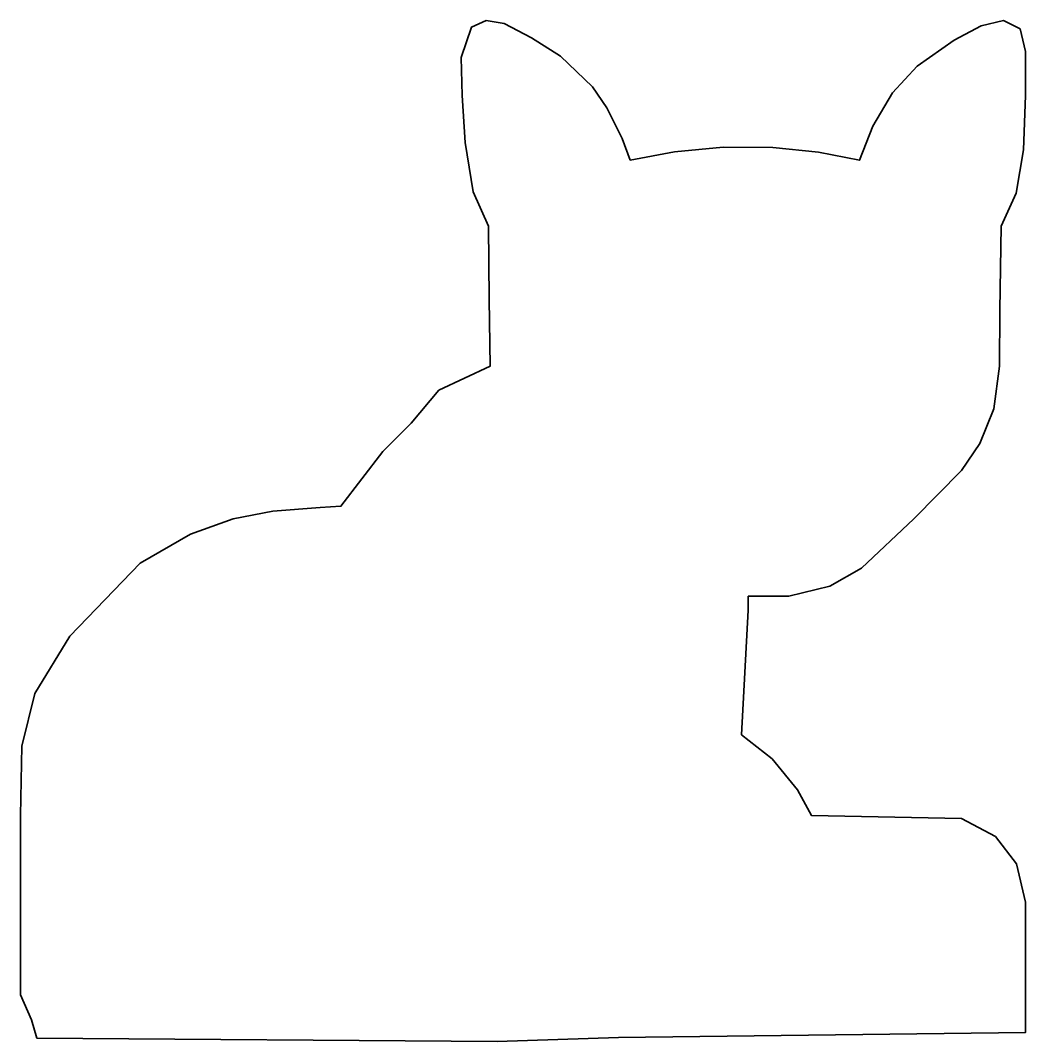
# Model space of a CAD drawing. Header units: inches. Extents: x 1.58 to 3.42, y -3.44 to -1.57.
import ezdxf

# ---------------------------------------------------------------- set-up
doc = ezdxf.new("R2010")
doc.units = ezdxf.units.IN
doc.header["$MEASUREMENT"] = 0
doc.layers.add('Layer 1', color=7, linetype='Continuous')

msp = doc.modelspace()

# ---------------------------------------------------------------- linework, layer by layer
at = {"layer": 'Layer 1', "color": 7, "lineweight": 35}
msp.add_lwpolyline([(2.6926, -1.8271), (2.6779, -1.7872), (2.65, -1.7309), (2.6236, -1.6928), (2.5648, -1.6369), (2.5118, -1.6033), (2.4619, -1.5768), (2.4289, -1.5712), (2.4024, -1.5834), (2.3834, -1.6389), (2.3848, -1.7084), (2.3907, -1.7943), (2.4053, -1.8848), (2.4332, -1.9479), (2.4348, -2.0811), (2.4363, -2.2041), (2.3426, -2.2477), (2.2917, -2.3079), (2.2401, -2.3603), (2.1631, -2.4602), (2.125, -2.4626), (2.0387, -2.469), (1.9663, -2.4832), (1.8879, -2.5112), (1.7957, -2.5646), (1.6669, -2.6977), (1.603, -2.8027), (1.579, -2.899), (1.5767, -3.0259), (1.5767, -3.3542), (1.5967, -3.3998), (1.6069, -3.4335), (2.4491, -3.4398), (2.4491, -3.4398), (2.671, -3.4322), (3.4161, -3.4231), (3.4161, -3.1848), (3.3998, -3.1148), (3.361, -3.0645), (3.2988, -3.0316), (3.0243, -3.0259), (2.999, -2.979), (2.9525, -2.9226), (2.8961, -2.8784), (2.9086, -2.6505), (2.9086, -2.625), (2.9828, -2.625), (3.0578, -2.6065), (3.1161, -2.5734), (3.2115, -2.4832), (3.299, -2.3948), (3.3326, -2.3452), (3.3579, -2.2822), (3.3684, -2.2041), (3.3692, -2.1016), (3.3716, -1.9479), (3.3988, -1.8873), (3.4126, -1.8082), (3.4161, -1.7083), (3.4161, -1.6278), (3.4061, -1.5868), (3.3759, -1.5712), (3.3346, -1.5811), (3.2857, -1.6072), (3.2175, -1.655), (3.1729, -1.7036), (3.1368, -1.7646), (3.1122, -1.8271), (3.0371, -1.8123), (2.9538, -1.8037), (2.8625, -1.8031), (2.7737, -1.8114), (2.6926, -1.8271)], dxfattribs=at)

doc.saveas('drawing.dxf')
